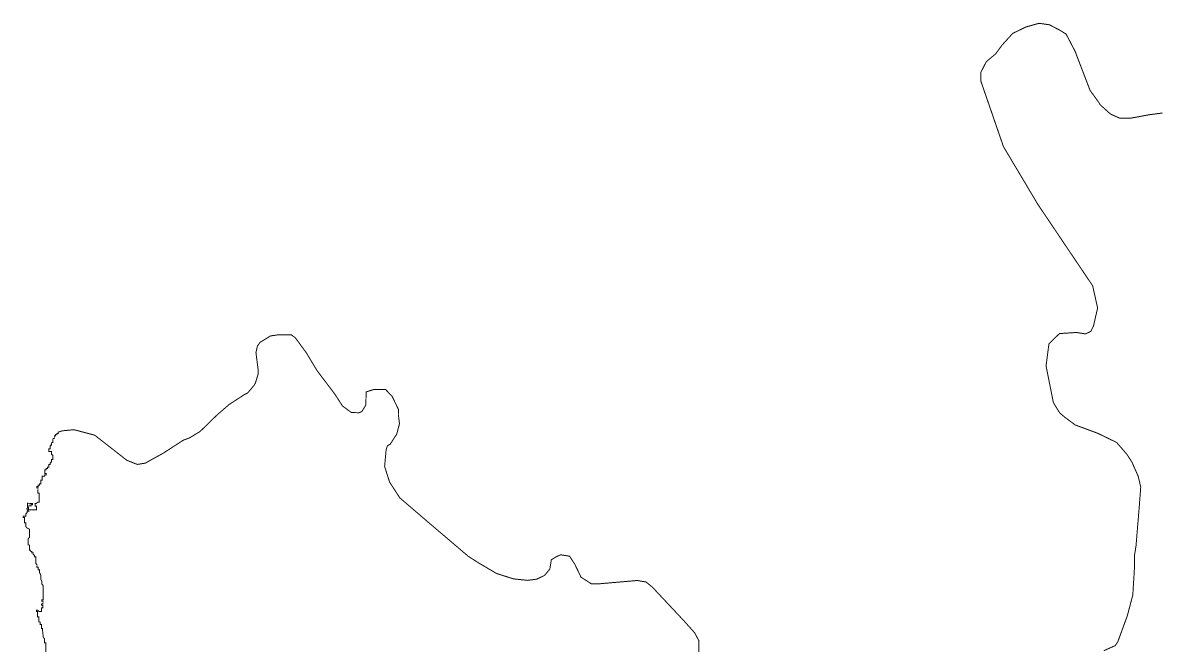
# Model space of a CAD drawing. Header units: metres. Extents: x 257673 to 289848, y 2129691 to 2228029.
# Drawn here: x 273500 to 276992, y 2157510 to 2159415 of the extents above; entities that cross this region are included whole.
import ezdxf

# ---------------------------------------------------------------- set-up
doc = ezdxf.new("R2010")
doc.units = ezdxf.units.M
doc.header["$MEASUREMENT"] = 0
doc.layers.add('HAZARDS LINE', color=1, linetype='Continuous')

msp = doc.modelspace()

# ---------------------------------------------------------------- linework, layer by layer
at = {"layer": 'HAZARDS LINE', "lineweight": 18}
for points in [[(276810.1, 2157492.7, 2.98, 2.98, 0), (276845.1, 2157508.3, 2.99, 2.99, 0), (276852.9, 2157520.2, 2.99, 2.99, 0), (276881.9, 2157599.5, 2.99, 2.99, 0), (276898.7, 2157663.1, 2.99, 2.99, 0), (276903.8, 2157746.8, 2.99, 2.99, 0), (276904.3, 2157786.7, 2.99, 2.99, 0), (276908.7, 2157814.5, 2.99, 2.99, 0), (276913.5, 2157874.3, 2.99, 2.99, 0), (276918.2, 2157930, 2.99, 2.99, 0), (276923, 2157993.8, 2.99, 2.99, 0), (276915.5, 2158025.8, 2.99, 2.99, 0), (276896.2, 2158069.9, 2.99, 2.99, 0), (276880.5, 2158094, 2.99, 2.99, 0), (276849.1, 2158130.3, 2.99, 2.99, 0), (276789.7, 2158159, 2.99, 2.99, 0), (276777.8, 2158163.2, 2.99, 2.99, 0), (276722.3, 2158183.9, 2.99, 2.99, 0), (276694.6, 2158204.2, 2.99, 2.99, 0), (276674.9, 2158220.4, 2.99, 2.99, 0), (276655.4, 2158252.6, 2.99, 2.99, 0), (276633, 2158364.5, 2.99, 2.99, 0), (276641.9, 2158432.2, 2.99, 2.99, 0), (276674.2, 2158463.6, 2.99, 2.99, 0), (276726.1, 2158466.9, 2.99, 2.99, 0), (276753.9, 2158462.6, 2.99, 2.99, 0), (276770, 2158470.3, 2.99, 2.99, 0), (276778.2, 2158486.2, 2.99, 2.99, 0), (276790.9, 2158541.8, 2.99, 2.99, 0), (276775.8, 2158609.8, 2.99, 2.99, 0), (276607.8, 2158859.3, 2.99, 2.99, 0), (276502.5, 2159036.2, 2.99, 2.99, 0), (276433.4, 2159236.5, 2.99, 2.99, 0), (276433.8, 2159264.4, 2.99, 2.99, 0), (276450.2, 2159296.1, 2.99, 2.99, 0), (276478.4, 2159319.6, 2.99, 2.99, 0), (276498.7, 2159347.2, 2.99, 2.99, 0), (276531.1, 2159382.7, 2.99, 2.99, 0), (276571.2, 2159402.1, 2.99, 2.99, 0), (276611.2, 2159413.5, 2.99, 2.99, 0), (276643.1, 2159409.1, 2.99, 2.99, 0), (276674.7, 2159392.7, 2.99, 2.99, 0), (276694.5, 2159380.5, 2.99, 2.99, 0), (276721.7, 2159328.3, 2.99, 2.99, 0), (276767.9, 2159208, 2.99, 2.99, 0), (276791.4, 2159175.8, 2.99, 2.99, 0), (276799.2, 2159163.8, 2.99, 2.99, 0), (276830.7, 2159135.4, 2.99, 2.99, 0), (276858.5, 2159123.1, 2.99, 2.99, 0), (276890.4, 2159122.7, 2.99, 2.99, 0), (276950.3, 2159133.8, 2.99, 2.99, 0), (276990.3, 2159139, 0, 0, 0)], [(273569.6, 2157481.1, 2.98, 2.98, 0), (273570.2, 2157516.9, 2.98, 2.98, 0), (273566.2, 2157516.9, 2.98, 2.98, 0), (273566.4, 2157528.9, 2.98, 2.98, 0), (273562.4, 2157532.9, 2.98, 2.98, 0), (273560.2, 2157552.5, 2.99, 2.99, 0), (273560.3, 2157560.5, 2.99, 2.99, 0), (273556.3, 2157560.5, 2.99, 2.99, 0), (273556.4, 2157572.5, 2.99, 2.99, 0), (273552.5, 2157572.5, 2.99, 2.99, 0), (273552.6, 2157580.5, 2.99, 2.99, 0), (273548.6, 2157580.6, 2.99, 2.99, 0), (273548.8, 2157596.5, 2.99, 2.99, 0), (273544.8, 2157596.6, 2.99, 2.99, 0), (273545, 2157612.5, 2.99, 2.99, 0), (273541, 2157612.6, 2.99, 2.99, 0), (273541.1, 2157616.6, 2.99, 2.99, 0), (273545.1, 2157616.5, 2.99, 2.99, 0), (273549, 2157612.5, 2.99, 2.99, 0), (273557, 2157612.4, 2.99, 2.99, 0), (273557.1, 2157624.3, 2.99, 2.99, 0), (273561.1, 2157624.3, 2.99, 2.99, 0), (273561.2, 2157632.2, 2.99, 2.99, 0), (273557.2, 2157632.3, 2.99, 2.99, 0), (273557.3, 2157636.3, 2.99, 2.99, 0), (273561.3, 2157636.2, 2.99, 2.99, 0), (273561.4, 2157644.2, 2.99, 2.99, 0), (273557.4, 2157644.2, 2.99, 2.99, 0), (273557.5, 2157648.2, 2.99, 2.99, 0), (273561.4, 2157648.2, 2.99, 2.99, 0), (273562, 2157692, 2.99, 2.99, 0), (273558.1, 2157696.1, 2.99, 2.99, 0), (273558.2, 2157704, 2.99, 2.99, 0), (273554.3, 2157712.1, 2.99, 2.99, 0), (273554.5, 2157724, 2.99, 2.99, 0), (273550.6, 2157732.1, 2.99, 2.99, 0), (273550.7, 2157740, 2.99, 2.99, 0), (273546.7, 2157740.1, 2.99, 2.99, 0), (273546.8, 2157748.1, 2.99, 2.99, 0), (273542.9, 2157748.1, 2.99, 2.99, 0), (273543, 2157756.1, 2.99, 2.99, 0), (273539, 2157760.1, 2.99, 2.99, 0), (273539.3, 2157780.1, 2.99, 2.99, 0), (273535.3, 2157780.1, 2.99, 2.99, 0), (273535.4, 2157784.1, 2.99, 2.99, 0), (273531.4, 2157788.1, 2.99, 2.99, 0), (273531.5, 2157792.1, 2.99, 2.99, 0), (273527.5, 2157792.2, 2.99, 2.99, 0), (273527.6, 2157796.2, 2.99, 2.99, 0), (273523.6, 2157796.2, 2.99, 2.99, 0), (273523.6, 2157800.2, 2.99, 2.99, 0), (273519.6, 2157800.3, 2.99, 2.99, 0), (273519.8, 2157816.2, 2.99, 2.99, 0), (273515.9, 2157816.3, 2.99, 2.99, 0), (273516.1, 2157836.2, 2.99, 2.99, 0), (273520.2, 2157840.1, 2.99, 2.99, 0), (273520.5, 2157864.1, 2.99, 2.99, 0), (273512.6, 2157868.2, 2.99, 2.99, 0), (273508.6, 2157872.2, 2.99, 2.99, 0), (273508.8, 2157884.2, 2.99, 2.99, 0), (273504.8, 2157884.2, 2.99, 2.99, 0), (273505, 2157900.2, 2.99, 2.99, 0), (273501, 2157900.2, 2.99, 2.99, 0), (273501.1, 2157904.2, 2.99, 2.99, 0), (273509.1, 2157904.1, 2.99, 2.99, 0), (273509.2, 2157912.1, 2.99, 2.99, 0), (273513.2, 2157916, 2.99, 2.99, 0), (273513.3, 2157920, 2.99, 2.99, 0), (273517.3, 2157919.9, 2.99, 2.99, 0), (273513.3, 2157924, 2.99, 2.99, 0), (273513.4, 2157928, 2.99, 2.99, 0), (273513.6, 2157943.9, 2.99, 2.99, 0), (273521.6, 2157943.8, 2.99, 2.99, 0), (273529.5, 2157943.7, 2.99, 2.99, 0), (273529.5, 2157939.7, 2.99, 2.99, 0), (273525.5, 2157939.8, 2.99, 2.99, 0), (273525.4, 2157935.8, 2.99, 2.99, 0), (273517.5, 2157935.9, 2.99, 2.99, 0), (273517.3, 2157923.9, 2.99, 2.99, 0), (273541.2, 2157923.6, 2.99, 2.99, 0), (273541.4, 2157935.6, 2.99, 2.99, 0), (273537.4, 2157935.6, 2.99, 2.99, 0), (273537.5, 2157943.6, 2.99, 2.99, 0), (273541.5, 2157943.5, 2.99, 2.99, 0), (273545.5, 2157947.5, 2.99, 2.99, 0), (273549.5, 2157947.4, 2.99, 2.99, 0), (273549.9, 2157975.3, 2.99, 2.99, 0), (273545.9, 2157975.4, 2.99, 2.99, 0), (273546.1, 2157991.3, 2.99, 2.99, 0), (273542.1, 2157991.4, 2.99, 2.99, 0), (273542.2, 2157995.4, 2.99, 2.99, 0), (273546.2, 2157995.3, 2.99, 2.99, 0), (273546.2, 2157999.3, 2.99, 2.99, 0), (273550.2, 2157999.2, 2.99, 2.99, 0), (273550.3, 2158003.2, 2.99, 2.99, 0), (273554.3, 2158003.2, 2.99, 2.99, 0), (273554.4, 2158015.1, 2.99, 2.99, 0), (273558.4, 2158015.1, 2.99, 2.99, 0), (273558.6, 2158027, 2.99, 2.99, 0), (273566.5, 2158026.9, 2.99, 2.99, 0), (273566.6, 2158030.9, 2.99, 2.99, 0), (273570.6, 2158030.9, 2.99, 2.99, 0), (273570.6, 2158034.8, 2.99, 2.99, 0), (273566.6, 2158034.9, 2.99, 2.99, 0), (273566.8, 2158046.9, 2.99, 2.99, 0), (273570.8, 2158046.8, 2.99, 2.99, 0), (273570.8, 2158050.8, 2.99, 2.99, 0), (273574.8, 2158050.7, 2.99, 2.99, 0), (273574.9, 2158054.7, 2.99, 2.99, 0), (273578.9, 2158054.7, 2.99, 2.99, 0), (273579, 2158062.6, 2.99, 2.99, 0), (273583, 2158062.6, 2.99, 2.99, 0), (273583, 2158066.6, 2.99, 2.99, 0), (273587.1, 2158070.5, 2.99, 2.99, 0), (273587.2, 2158078.5, 2.99, 2.99, 0), (273591.2, 2158078.4, 2.99, 2.99, 0), (273591.3, 2158090.4, 2.99, 2.99, 0), (273587.4, 2158094.4, 2.99, 2.99, 0), (273587.5, 2158102.4, 2.99, 2.99, 0), (273579.5, 2158102.5, 2.99, 2.99, 0), (273579.6, 2158110.5, 2.99, 2.99, 0), (273583.6, 2158110.4, 2.99, 2.99, 0), (273583.8, 2158122.4, 2.99, 2.99, 0), (273587.8, 2158122.3, 2.99, 2.99, 0), (273587.9, 2158130.3, 2.99, 2.99, 0), (273591.8, 2158130.3, 2.99, 2.99, 0), (273592, 2158142.2, 2.99, 2.99, 0), (273596, 2158142.2, 2.99, 2.99, 0), (273596.1, 2158150.1, 2.99, 2.99, 0), (273600.1, 2158150.1, 2.99, 2.99, 0), (273600.1, 2158154.1, 2.99, 2.99, 0), (273604.1, 2158154, 2.99, 2.99, 0), (273604.2, 2158158, 2.99, 2.99, 0), (273608.2, 2158158, 2.99, 2.99, 0), (273608.2, 2158161.9, 2.99, 2.99, 0), (273620.2, 2158165.8, 2.99, 2.99, 0), (273656.2, 2158169.3, 2.99, 2.99, 0), (273719.7, 2158152.5, 2.99, 2.99, 0), (273818.4, 2158075.4, 2.99, 2.99, 0), (273850.1, 2158063, 2.99, 2.99, 0), (273874.1, 2158066.7, 2.99, 2.99, 0), (273930.3, 2158097.8, 2.99, 2.99, 0), (273990.6, 2158136.9, 2.99, 2.99, 0), (274010.7, 2158144.6, 2.99, 2.99, 0), (274042.8, 2158164.1, 2.99, 2.99, 0), (274095.3, 2158215.2, 2.99, 2.99, 0), (274131.6, 2158246.6, 2.99, 2.99, 0), (274179.9, 2158277.9, 2.99, 2.99, 0), (274187.9, 2158281.7, 2.99, 2.99, 0), (274208.2, 2158305.4, 2.99, 2.99, 0), (274212.3, 2158313.3, 2.99, 2.99, 0), (274220.6, 2158341.1, 2.99, 2.99, 0), (274220.7, 2158349.1, 2.99, 2.99, 0), (274217.1, 2158377.1, 2.99, 2.99, 0), (274213.5, 2158405, 2.99, 2.99, 0), (274217.8, 2158424.9, 2.99, 2.99, 0), (274225.9, 2158436.7, 2.99, 2.99, 0), (274258.1, 2158456.3, 2.99, 2.99, 0), (274282, 2158459.9, 2.99, 2.99, 0), (274321.9, 2158459.4, 2.99, 2.99, 0), (274333.7, 2158451.2, 2.99, 2.99, 0), (274369, 2158402.9, 2.99, 2.99, 0), (274400.2, 2158350.7, 2.99, 2.99, 0), (274455, 2158278.2, 2.99, 2.99, 0), (274478.4, 2158242, 2.99, 2.99, 0), (274506.1, 2158221.6, 2.99, 2.99, 0), (274530, 2158221.3, 2.99, 2.99, 0), (274538, 2158225.2, 2.99, 2.99, 0), (274550.2, 2158245, 2.99, 2.99, 0), (274550.8, 2158284.8, 2.99, 2.99, 0), (274574.8, 2158292.5, 2.99, 2.99, 0), (274610.7, 2158292, 2.99, 2.99, 0), (274630.3, 2158271.8, 2.99, 2.99, 0), (274649.7, 2158231.7, 2.99, 2.99, 0), (274649.5, 2158215.7, 2.99, 2.99, 0), (274653.1, 2158187.8, 2.99, 2.99, 0), (274644.7, 2158156, 2.99, 2.99, 0), (274624.4, 2158124.4, 2.99, 2.99, 0), (274616.3, 2158120.5, 2.99, 2.99, 0), (274612.2, 2158108.6, 2.99, 2.99, 0), (274607.5, 2158056.8, 2.99, 2.99, 0), (274622.8, 2158008.7, 2.99, 2.99, 0), (274654.1, 2157960.5, 2.99, 2.99, 0), (274725, 2157899.7, 2.99, 2.99, 0), (274863, 2157782.2, 2.99, 2.99, 0), (274894.6, 2157761.8, 2.99, 2.99, 0), (274950, 2157729.2, 2.99, 2.99, 0), (275001.6, 2157712.6, 2.99, 2.99, 0), (275045.4, 2157708, 2.99, 2.99, 0), (275073.3, 2157711.6, 2.99, 2.99, 0), (275097.4, 2157723.2, 2.99, 2.99, 0), (275113.6, 2157742.9, 2.99, 2.99, 0), (275118, 2157770.8, 2.99, 2.99, 0), (275130, 2157778.6, 2.99, 2.99, 0), (275146.1, 2157786.4, 2.99, 2.99, 0), (275173.9, 2157782, 2.99, 2.99, 0), (275189.6, 2157757.9, 2.99, 2.99, 0), (275209, 2157717.7, 2.99, 2.99, 0), (275240.6, 2157697.4, 2.99, 2.99, 0), (275260.5, 2157697.1, 2.99, 2.99, 0), (275380.3, 2157707.5, 2.99, 2.99, 0), (275408.1, 2157703.1, 2.99, 2.99, 0), (275427.8, 2157686.9, 2.99, 2.99, 0), (275526.1, 2157581.9, 2.99, 2.99, 0), (275557.2, 2157547, 2.99, 2.99, 0), (275557.2, 2157547, 2.98, 2.98, 0), (275570.1, 2157523, 2.98, 2.98, 0), (275569.2, 2157467.3, 2.98, 2.98, 0)]]:
    msp.add_lwpolyline(points, format="xyseb", dxfattribs=at)
at = {"layer": 'HAZARDS LINE', "lineweight": 18, "const_width": 2.99}
for points in [[(273509.4, 2157928), (273513.4, 2157928)], [(273521.5, 2157939.8), (273521.6, 2157943.8)]]:
    msp.add_lwpolyline(points, close=True, dxfattribs=at)

doc.saveas('drawing.dxf')
